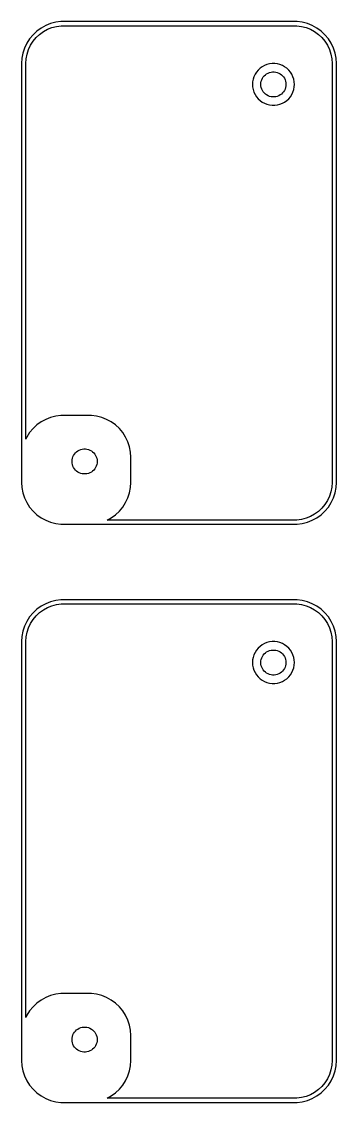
# Model space of a CAD drawing. Header units: metres. Extents: x -19 to 19, y 315 to 651.
# Drawn here: x -18.8 to 18.8, y 522 to 651 of the extents above; entities that cross this region are included whole.
import ezdxf

# ---------------------------------------------------------------- set-up
doc = ezdxf.new("R2010")
doc.units = ezdxf.units.M

msp = doc.modelspace()

# ---------------------------------------------------------------- linework, layer by layer
for p, q in [((-16.4291, 650.222), (-16.9371, 649.853)), ((-15.8789, 650.524), (-16.4291, 650.222)), ((-16.1612, 649.799), (-15.666, 650.072)), ((-15.2951, 650.755), (-15.8789, 650.524)), ((-15.666, 650.072), (-15.1406, 650.28)), ((-14.6869, 650.911), (-15.2951, 650.755)), ((-15.1406, 650.28), (-14.5932, 650.42)), ((-14.0639, 650.99), (-14.6869, 650.911)), ((-14.5932, 650.42), (-14.0325, 650.491)), ((14.0639, 650.99), (-14.0639, 650.99)), ((-14.0325, 650.491), (14.0325, 650.491)), ((14.0325, 650.491), (14.5932, 650.42)), ((14.6869, 650.911), (14.0639, 650.99)), ((14.5932, 650.42), (15.1406, 650.28)), ((15.2951, 650.755), (14.6869, 650.911)), ((15.1406, 650.28), (15.666, 650.072)), ((15.8789, 650.524), (15.2951, 650.755)), ((15.666, 650.072), (16.1612, 649.799)), ((16.4291, 650.222), (15.8789, 650.524)), ((16.9371, 649.853), (16.4291, 650.222)), ((-17.7951, 648.939), (-18.1315, 648.409)), ((-17.3948, 649.423), (-17.7951, 648.939)), ((-16.9371, 649.853), (-17.3948, 649.423)), ((-17.3906, 648.645), (-17.0303, 649.08)), ((-17.0303, 649.08), (-16.6184, 649.467)), ((-16.6184, 649.467), (-16.1612, 649.799)), ((16.1612, 649.799), (16.6184, 649.467)), ((16.6184, 649.467), (17.0303, 649.08)), ((17.3948, 649.423), (16.9371, 649.853)), ((17.0303, 649.08), (17.3906, 648.645)), ((17.7951, 648.939), (17.3948, 649.423)), ((18.1315, 648.409), (17.7951, 648.939)), ((-18.3989, 647.841), (-18.5929, 647.243)), ((-18.1315, 648.409), (-18.3989, 647.841)), ((-18.1086, 647.119), (-17.934, 647.657)), ((-17.934, 647.657), (-17.6934, 648.168)), ((-17.6934, 648.168), (-17.3906, 648.645)), ((17.3906, 648.645), (17.6934, 648.168)), ((17.6934, 648.168), (17.934, 647.657)), ((17.934, 647.657), (18.1086, 647.119)), ((18.3989, 647.841), (18.1315, 648.409)), ((18.5929, 647.243), (18.3989, 647.841)), ((-18.7106, 646.627), (-18.75, 646)), ((-18.5929, 647.243), (-18.7106, 646.627)), ((-18.25, 646), (-18.2145, 646.564)), ((-18.2145, 646.564), (-18.1086, 647.119)), ((18.1086, 647.119), (18.2145, 646.564)), ((18.2145, 646.564), (18.25, 646)), ((18.7106, 646.627), (18.5929, 647.243)), ((18.75, 646), (18.7106, 646.627)), ((-18.75, 646), (-18.75, 596)), ((-18.25, 601.157), (-18.25, 646)), ((9.22745, 644.969), (9.05922, 644.704)), ((9.42757, 645.211), (9.22745, 644.969)), ((9.65643, 645.426), (9.42757, 645.211)), ((9.91043, 645.611), (9.65643, 645.426)), ((10.1855, 645.762), (9.91043, 645.611)), ((10.4774, 645.878), (10.1855, 645.762)), ((10.7815, 645.956), (10.4774, 645.878)), ((10.6113, 644.857), (10.7865, 644.927)), ((11.093, 645.995), (10.7815, 645.956)), ((10.7865, 644.927), (10.9689, 644.973)), ((10.9689, 644.973), (11.1558, 644.997)), ((11.407, 645.995), (11.093, 645.995)), ((11.1558, 644.997), (11.3442, 644.997)), ((11.3442, 644.997), (11.5311, 644.973)), ((11.7184, 645.956), (11.407, 645.995)), ((11.5311, 644.973), (11.7135, 644.927)), ((11.7135, 644.927), (11.8887, 644.857)), ((12.0225, 645.878), (11.7184, 645.956)), ((12.3144, 645.762), (12.0225, 645.878)), ((12.5896, 645.611), (12.3144, 645.762)), ((12.8436, 645.426), (12.5896, 645.611)), ((13.0724, 645.211), (12.8436, 645.426)), ((13.2725, 644.969), (13.0724, 645.211)), ((13.4408, 644.704), (13.2725, 644.969)), ((18.25, 646), (18.25, 596)), ((18.75, 596), (18.75, 646)), ((8.7697, 643.813), (8.75, 643.5)), ((8.82854, 644.122), (8.7697, 643.813)), ((8.92555, 644.42), (8.82854, 644.122)), ((9.05922, 644.704), (8.92555, 644.42)), ((9.75, 643.5), (9.76183, 643.688)), ((9.76183, 643.688), (9.79712, 643.873)), ((9.79712, 643.873), (9.85533, 644.052)), ((9.85533, 644.052), (9.93553, 644.223)), ((9.93553, 644.223), (10.0365, 644.382)), ((10.0365, 644.382), (10.1565, 644.527)), ((10.1565, 644.527), (10.2939, 644.656)), ((10.2939, 644.656), (10.4463, 644.766)), ((10.4463, 644.766), (10.6113, 644.857)), ((11.8887, 644.857), (12.0537, 644.766)), ((12.0537, 644.766), (12.2061, 644.656)), ((12.2061, 644.656), (12.3434, 644.527)), ((12.3434, 644.527), (12.4635, 644.382)), ((12.4635, 644.382), (12.5645, 644.223)), ((12.5645, 644.223), (12.6447, 644.052)), ((12.6447, 644.052), (12.7029, 643.873)), ((12.7029, 643.873), (12.7382, 643.688)), ((12.7382, 643.688), (12.75, 643.5)), ((13.5744, 644.42), (13.4408, 644.704)), ((13.6714, 644.122), (13.5744, 644.42)), ((13.7303, 643.813), (13.6714, 644.122)), ((13.75, 643.5), (13.7303, 643.813)), ((8.75, 643.5), (8.7697, 643.187)), ((8.7697, 643.187), (8.82854, 642.878)), ((8.82854, 642.878), (8.92555, 642.58)), ((8.92555, 642.58), (9.05922, 642.296)), ((9.76183, 643.312), (9.75, 643.5)), ((9.79712, 643.127), (9.76183, 643.312)), ((9.85533, 642.948), (9.79712, 643.127)), ((9.93553, 642.777), (9.85533, 642.948)), ((10.0365, 642.618), (9.93553, 642.777)), ((10.1565, 642.473), (10.0365, 642.618)), ((10.2939, 642.344), (10.1565, 642.473)), ((10.4463, 642.234), (10.2939, 642.344)), ((12.2061, 642.344), (12.0537, 642.234)), ((12.3434, 642.473), (12.2061, 642.344)), ((12.4635, 642.618), (12.3434, 642.473)), ((12.5645, 642.777), (12.4635, 642.618)), ((12.6447, 642.948), (12.5645, 642.777)), ((12.7029, 643.127), (12.6447, 642.948)), ((12.7382, 643.312), (12.7029, 643.127)), ((12.75, 643.5), (12.7382, 643.312)), ((13.4408, 642.296), (13.5744, 642.58)), ((13.5744, 642.58), (13.6714, 642.878)), ((13.6714, 642.878), (13.7303, 643.187)), ((13.7303, 643.187), (13.75, 643.5)), ((9.05922, 642.296), (9.22745, 642.031)), ((9.22745, 642.031), (9.42757, 641.789)), ((9.42757, 641.789), (9.65643, 641.574)), ((9.65643, 641.574), (9.91043, 641.389)), ((9.91043, 641.389), (10.1855, 641.238)), ((10.1855, 641.238), (10.4774, 641.122)), ((10.6113, 642.143), (10.4463, 642.234)), ((10.4774, 641.122), (10.7815, 641.044)), ((10.7865, 642.073), (10.6113, 642.143)), ((10.7815, 641.044), (11.093, 641.005)), ((10.9689, 642.027), (10.7865, 642.073)), ((11.1558, 642.003), (10.9689, 642.027)), ((11.3442, 642.003), (11.1558, 642.003)), ((11.5311, 642.027), (11.3442, 642.003)), ((11.407, 641.005), (11.7184, 641.044)), ((11.7135, 642.073), (11.5311, 642.027)), ((11.8887, 642.143), (11.7135, 642.073)), ((11.7184, 641.044), (12.0225, 641.122)), ((12.0537, 642.234), (11.8887, 642.143)), ((12.0225, 641.122), (12.3144, 641.238)), ((12.3144, 641.238), (12.5896, 641.389)), ((12.5896, 641.389), (12.8436, 641.574)), ((12.8436, 641.574), (13.0724, 641.789)), ((13.0724, 641.789), (13.2725, 642.031)), ((13.2725, 642.031), (13.4408, 642.296)), ((11.093, 641.005), (11.407, 641.005)), ((-15.2951, 603.755), (-15.8789, 603.524)), ((-14.6869, 603.911), (-15.2951, 603.755)), ((-14.0639, 603.99), (-14.6869, 603.911)), ((-10.436, 603.99), (-14.0639, 603.99)), ((-9.81308, 603.911), (-10.436, 603.99)), ((-9.20491, 603.755), (-9.81308, 603.911)), ((-8.62109, 603.524), (-9.20491, 603.755)), ((-17.3948, 602.423), (-17.7951, 601.939)), ((-16.9371, 602.853), (-17.3948, 602.423)), ((-16.4291, 603.222), (-16.9371, 602.853)), ((-15.8789, 603.524), (-16.4291, 603.222)), ((-8.07086, 603.222), (-8.62109, 603.524)), ((-7.56287, 602.853), (-8.07086, 603.222)), ((-7.10515, 602.423), (-7.56287, 602.853)), ((-6.70491, 601.939), (-7.10515, 602.423)), ((-18.1315, 601.409), (-18.25, 601.157)), ((-17.7951, 601.939), (-18.1315, 601.409)), ((-6.36845, 601.409), (-6.70491, 601.939)), ((-6.1011, 600.841), (-6.36845, 601.409)), ((-12.2061, 599.656), (-12.0537, 599.766)), ((-12.0537, 599.766), (-11.8887, 599.857)), ((-11.8887, 599.857), (-11.7135, 599.927)), ((-11.7135, 599.927), (-11.5311, 599.973)), ((-11.5311, 599.973), (-11.3442, 599.997)), ((-11.3442, 599.997), (-11.1558, 599.997)), ((-11.1558, 599.997), (-10.9689, 599.973)), ((-10.9689, 599.973), (-10.7865, 599.927)), ((-10.7865, 599.927), (-10.6113, 599.857)), ((-10.6113, 599.857), (-10.4463, 599.766)), ((-10.4463, 599.766), (-10.2939, 599.656)), ((-5.90707, 600.243), (-6.1011, 600.841)), ((-5.78941, 599.627), (-5.90707, 600.243)), ((-12.75, 598.5), (-12.7382, 598.688)), ((-12.7382, 598.312), (-12.75, 598.5)), ((-12.7382, 598.688), (-12.7029, 598.873)), ((-12.7029, 598.873), (-12.6447, 599.052)), ((-12.6447, 599.052), (-12.5645, 599.223)), ((-12.5645, 599.223), (-12.4635, 599.382)), ((-12.4635, 599.382), (-12.3434, 599.527)), ((-12.3434, 599.527), (-12.2061, 599.656)), ((-10.2939, 599.656), (-10.1565, 599.527)), ((-10.1565, 599.527), (-10.0365, 599.382)), ((-10.0365, 599.382), (-9.93553, 599.223)), ((-9.93553, 599.223), (-9.85533, 599.052)), ((-9.85533, 599.052), (-9.79712, 598.873)), ((-9.79712, 598.873), (-9.76183, 598.688)), ((-9.76183, 598.688), (-9.75, 598.5)), ((-9.75, 598.5), (-9.76183, 598.312)), ((-5.75, 599), (-5.78941, 599.627)), ((-5.75, 596), (-5.75, 599)), ((-12.7029, 598.127), (-12.7382, 598.312)), ((-12.6447, 597.948), (-12.7029, 598.127)), ((-12.5645, 597.777), (-12.6447, 597.948)), ((-12.4635, 597.618), (-12.5645, 597.777)), ((-12.3434, 597.473), (-12.4635, 597.618)), ((-12.2061, 597.344), (-12.3434, 597.473)), ((-12.0537, 597.234), (-12.2061, 597.344)), ((-11.8887, 597.143), (-12.0537, 597.234)), ((-10.4463, 597.234), (-10.6113, 597.143)), ((-10.2939, 597.344), (-10.4463, 597.234)), ((-10.1565, 597.473), (-10.2939, 597.344)), ((-10.0365, 597.618), (-10.1565, 597.473)), ((-9.93553, 597.777), (-10.0365, 597.618)), ((-9.85533, 597.948), (-9.93553, 597.777)), ((-9.79712, 598.127), (-9.85533, 597.948)), ((-9.76183, 598.312), (-9.79712, 598.127)), ((-18.75, 596), (-18.7106, 595.373)), ((-11.7135, 597.073), (-11.8887, 597.143)), ((-11.5311, 597.027), (-11.7135, 597.073)), ((-11.3442, 597.003), (-11.5311, 597.027)), ((-11.1558, 597.003), (-11.3442, 597.003)), ((-10.9689, 597.027), (-11.1558, 597.003)), ((-10.7865, 597.073), (-10.9689, 597.027)), ((-10.6113, 597.143), (-10.7865, 597.073)), ((-5.78941, 595.373), (-5.75, 596)), ((18.25, 596), (18.2145, 595.436)), ((18.7106, 595.373), (18.75, 596)), ((-18.7106, 595.373), (-18.5929, 594.757)), ((-18.5929, 594.757), (-18.3989, 594.159)), ((-6.1011, 594.159), (-5.90707, 594.757)), ((-5.90707, 594.757), (-5.78941, 595.373)), ((18.1086, 594.881), (17.934, 594.343)), ((18.2145, 595.436), (18.1086, 594.881)), ((18.3989, 594.159), (18.5929, 594.757)), ((18.5929, 594.757), (18.7106, 595.373)), ((-18.3989, 594.159), (-18.1315, 593.591)), ((-18.1315, 593.591), (-17.7951, 593.061)), ((-6.70491, 593.061), (-6.36845, 593.591)), ((-6.36845, 593.591), (-6.1011, 594.159)), ((17.3906, 593.355), (17.0303, 592.92)), ((17.6934, 593.832), (17.3906, 593.355)), ((17.934, 594.343), (17.6934, 593.832)), ((17.7951, 593.061), (18.1315, 593.591)), ((18.1315, 593.591), (18.3989, 594.159)), ((-17.7951, 593.061), (-17.3948, 592.577)), ((-17.3948, 592.577), (-16.9371, 592.147)), ((-16.9371, 592.147), (-16.4291, 591.778)), ((-8.07086, 591.778), (-7.56287, 592.147)), ((-7.56287, 592.147), (-7.10515, 592.577)), ((-7.10515, 592.577), (-6.70491, 593.061)), ((16.1612, 592.201), (15.666, 591.928)), ((16.6184, 592.533), (16.1612, 592.201)), ((16.4291, 591.778), (16.9371, 592.147)), ((17.0303, 592.92), (16.6184, 592.533)), ((16.9371, 592.147), (17.3948, 592.577)), ((17.3948, 592.577), (17.7951, 593.061)), ((-16.4291, 591.778), (-15.8789, 591.476)), ((-15.8789, 591.476), (-15.2951, 591.245)), ((-15.2951, 591.245), (-14.6869, 591.089)), ((-14.6869, 591.089), (-14.0639, 591.01)), ((-14.0639, 591.01), (14.0639, 591.01)), ((-8.56104, 591.509), (-8.07086, 591.778)), ((14.0325, 591.509), (-8.56104, 591.509)), ((14.5932, 591.58), (14.0325, 591.509)), ((14.0639, 591.01), (14.6869, 591.089)), ((15.1406, 591.72), (14.5932, 591.58)), ((14.6869, 591.089), (15.2951, 591.245)), ((15.666, 591.928), (15.1406, 591.72)), ((15.2951, 591.245), (15.8789, 591.476)), ((15.8789, 591.476), (16.4291, 591.778)), ((-15.2951, 581.755), (-15.8789, 581.524)), ((-14.6869, 581.911), (-15.2951, 581.755)), ((-14.0639, 581.99), (-14.6869, 581.911)), ((14.0639, 581.99), (-14.0639, 581.99)), ((14.6869, 581.911), (14.0639, 581.99)), ((15.2951, 581.755), (14.6869, 581.911)), ((15.8789, 581.524), (15.2951, 581.755)), ((-17.3948, 580.423), (-17.7951, 579.939)), ((-16.9371, 580.853), (-17.3948, 580.423)), ((-17.0303, 580.08), (-16.6184, 580.467)), ((-16.4291, 581.222), (-16.9371, 580.853)), ((-16.6184, 580.467), (-16.1612, 580.799)), ((-15.8789, 581.524), (-16.4291, 581.222)), ((-16.1612, 580.799), (-15.666, 581.072)), ((-15.666, 581.072), (-15.1406, 581.28)), ((-15.1406, 581.28), (-14.5932, 581.42)), ((-14.5932, 581.42), (-14.0325, 581.491)), ((-14.0325, 581.491), (14.0325, 581.491)), ((14.0325, 581.491), (14.5932, 581.42)), ((14.5932, 581.42), (15.1406, 581.28)), ((15.1406, 581.28), (15.666, 581.072)), ((15.666, 581.072), (16.1612, 580.799)), ((16.4291, 581.222), (15.8789, 581.524)), ((16.1612, 580.799), (16.6184, 580.467)), ((16.9371, 580.853), (16.4291, 581.222)), ((16.6184, 580.467), (17.0303, 580.08)), ((17.3948, 580.423), (16.9371, 580.853)), ((17.7951, 579.939), (17.3948, 580.423)), ((-18.1315, 579.409), (-18.3989, 578.841)), ((-17.7951, 579.939), (-18.1315, 579.409)), ((-17.934, 578.657), (-17.6934, 579.168)), ((-17.6934, 579.168), (-17.3906, 579.645)), ((-17.3906, 579.645), (-17.0303, 580.08)), ((17.0303, 580.08), (17.3906, 579.645)), ((17.3906, 579.645), (17.6934, 579.168)), ((17.6934, 579.168), (17.934, 578.657)), ((18.1315, 579.409), (17.7951, 579.939)), ((18.3989, 578.841), (18.1315, 579.409)), ((-18.5929, 578.243), (-18.7106, 577.627)), ((-18.3989, 578.841), (-18.5929, 578.243)), ((-18.2145, 577.564), (-18.1086, 578.119)), ((-18.1086, 578.119), (-17.934, 578.657)), ((17.934, 578.657), (18.1086, 578.119)), ((18.1086, 578.119), (18.2145, 577.564)), ((18.5929, 578.243), (18.3989, 578.841)), ((18.7106, 577.627), (18.5929, 578.243)), ((-18.7106, 577.627), (-18.75, 577)), ((-18.75, 577), (-18.75, 527)), ((-18.25, 577), (-18.2145, 577.564)), ((-18.25, 532.157), (-18.25, 577)), ((9.91043, 576.611), (9.65643, 576.426)), ((10.1855, 576.762), (9.91043, 576.611)), ((10.4774, 576.878), (10.1855, 576.762)), ((10.7815, 576.956), (10.4774, 576.878)), ((11.093, 576.995), (10.7815, 576.956)), ((11.407, 576.995), (11.093, 576.995)), ((11.7184, 576.956), (11.407, 576.995)), ((12.0225, 576.878), (11.7184, 576.956)), ((12.3144, 576.762), (12.0225, 576.878)), ((12.5896, 576.611), (12.3144, 576.762)), ((12.8436, 576.426), (12.5896, 576.611)), ((18.2145, 577.564), (18.25, 577)), ((18.25, 577), (18.25, 527)), ((18.75, 577), (18.7106, 577.627)), ((18.75, 527), (18.75, 577)), ((8.92555, 575.42), (8.82854, 575.122)), ((9.05922, 575.704), (8.92555, 575.42)), ((9.22745, 575.969), (9.05922, 575.704)), ((9.42757, 576.211), (9.22745, 575.969)), ((9.65643, 576.426), (9.42757, 576.211)), ((9.93553, 575.223), (10.0365, 575.382)), ((10.0365, 575.382), (10.1565, 575.527)), ((10.1565, 575.527), (10.2939, 575.656)), ((10.2939, 575.656), (10.4463, 575.766)), ((10.4463, 575.766), (10.6113, 575.857)), ((10.6113, 575.857), (10.7865, 575.927)), ((10.7865, 575.927), (10.9689, 575.973)), ((10.9689, 575.973), (11.1558, 575.997)), ((11.1558, 575.997), (11.3442, 575.997)), ((11.3442, 575.997), (11.5311, 575.973)), ((11.5311, 575.973), (11.7135, 575.927)), ((11.7135, 575.927), (11.8887, 575.857)), ((11.8887, 575.857), (12.0537, 575.766)), ((12.0537, 575.766), (12.2061, 575.656)), ((12.2061, 575.656), (12.3434, 575.527)), ((12.3434, 575.527), (12.4635, 575.382)), ((12.4635, 575.382), (12.5645, 575.223)), ((13.0724, 576.211), (12.8436, 576.426)), ((13.2725, 575.969), (13.0724, 576.211)), ((13.4408, 575.704), (13.2725, 575.969)), ((13.5744, 575.42), (13.4408, 575.704)), ((13.6714, 575.122), (13.5744, 575.42)), ((8.7697, 574.813), (8.75, 574.5)), ((8.75, 574.5), (8.7697, 574.187)), ((8.82854, 575.122), (8.7697, 574.813)), ((8.7697, 574.187), (8.82854, 573.878)), ((9.75, 574.5), (9.76183, 574.688)), ((9.76183, 574.312), (9.75, 574.5)), ((9.76183, 574.688), (9.79712, 574.873)), ((9.79712, 574.127), (9.76183, 574.312)), ((9.79712, 574.873), (9.85533, 575.052)), ((9.85533, 573.948), (9.79712, 574.127)), ((9.85533, 575.052), (9.93553, 575.223)), ((12.5645, 575.223), (12.6447, 575.052)), ((12.6447, 575.052), (12.7029, 574.873)), ((12.7029, 574.127), (12.6447, 573.948)), ((12.7029, 574.873), (12.7382, 574.688)), ((12.7382, 574.312), (12.7029, 574.127)), ((12.7382, 574.688), (12.75, 574.5)), ((12.75, 574.5), (12.7382, 574.312)), ((13.7303, 574.813), (13.6714, 575.122)), ((13.6714, 573.878), (13.7303, 574.187)), ((13.75, 574.5), (13.7303, 574.813)), ((13.7303, 574.187), (13.75, 574.5)), ((8.82854, 573.878), (8.92555, 573.58)), ((8.92555, 573.58), (9.05922, 573.296)), ((9.05922, 573.296), (9.22745, 573.031)), ((9.22745, 573.031), (9.42757, 572.789)), ((9.42757, 572.789), (9.65643, 572.574)), ((9.93553, 573.777), (9.85533, 573.948)), ((10.0365, 573.618), (9.93553, 573.777)), ((10.1565, 573.473), (10.0365, 573.618)), ((10.2939, 573.344), (10.1565, 573.473)), ((10.4463, 573.234), (10.2939, 573.344)), ((10.6113, 573.143), (10.4463, 573.234)), ((10.7865, 573.073), (10.6113, 573.143)), ((10.9689, 573.027), (10.7865, 573.073)), ((11.1558, 573.003), (10.9689, 573.027)), ((11.3442, 573.003), (11.1558, 573.003)), ((11.5311, 573.027), (11.3442, 573.003)), ((11.7135, 573.073), (11.5311, 573.027)), ((11.8887, 573.143), (11.7135, 573.073)), ((12.0537, 573.234), (11.8887, 573.143)), ((12.2061, 573.344), (12.0537, 573.234)), ((12.3434, 573.473), (12.2061, 573.344)), ((12.4635, 573.618), (12.3434, 573.473)), ((12.5645, 573.777), (12.4635, 573.618)), ((12.6447, 573.948), (12.5645, 573.777)), ((12.8436, 572.574), (13.0724, 572.789)), ((13.0724, 572.789), (13.2725, 573.031)), ((13.2725, 573.031), (13.4408, 573.296)), ((13.4408, 573.296), (13.5744, 573.58)), ((13.5744, 573.58), (13.6714, 573.878)), ((9.65643, 572.574), (9.91043, 572.389)), ((9.91043, 572.389), (10.1855, 572.238)), ((10.1855, 572.238), (10.4774, 572.122)), ((10.4774, 572.122), (10.7815, 572.044)), ((10.7815, 572.044), (11.093, 572.005)), ((11.093, 572.005), (11.407, 572.005)), ((11.407, 572.005), (11.7184, 572.044)), ((11.7184, 572.044), (12.0225, 572.122)), ((12.0225, 572.122), (12.3144, 572.238)), ((12.3144, 572.238), (12.5896, 572.389)), ((12.5896, 572.389), (12.8436, 572.574)), ((-16.4291, 534.222), (-16.9371, 533.853)), ((-15.8789, 534.524), (-16.4291, 534.222)), ((-15.2951, 534.755), (-15.8789, 534.524)), ((-14.6869, 534.911), (-15.2951, 534.755)), ((-14.0639, 534.99), (-14.6869, 534.911)), ((-10.436, 534.99), (-14.0639, 534.99)), ((-9.81308, 534.911), (-10.436, 534.99)), ((-9.20491, 534.755), (-9.81308, 534.911)), ((-8.62109, 534.524), (-9.20491, 534.755)), ((-8.07086, 534.222), (-8.62109, 534.524)), ((-7.56287, 533.853), (-8.07086, 534.222)), ((-17.7951, 532.939), (-18.1315, 532.409)), ((-17.3948, 533.423), (-17.7951, 532.939)), ((-16.9371, 533.853), (-17.3948, 533.423)), ((-7.10515, 533.423), (-7.56287, 533.853)), ((-6.70491, 532.939), (-7.10515, 533.423)), ((-6.36845, 532.409), (-6.70491, 532.939)), ((-18.1315, 532.409), (-18.25, 532.157)), ((-6.1011, 531.841), (-6.36845, 532.409)), ((-5.90707, 531.243), (-6.1011, 531.841)), ((-12.6447, 530.052), (-12.5645, 530.223)), ((-12.5645, 530.223), (-12.4635, 530.382)), ((-12.4635, 530.382), (-12.3434, 530.527)), ((-12.3434, 530.527), (-12.2061, 530.656)), ((-12.2061, 530.656), (-12.0537, 530.766)), ((-12.0537, 530.766), (-11.8887, 530.857)), ((-11.8887, 530.857), (-11.7135, 530.927)), ((-11.7135, 530.927), (-11.5311, 530.973)), ((-11.5311, 530.973), (-11.3442, 530.997)), ((-11.3442, 530.997), (-11.1558, 530.997)), ((-11.1558, 530.997), (-10.9689, 530.973)), ((-10.9689, 530.973), (-10.7865, 530.927)), ((-10.7865, 530.927), (-10.6113, 530.857)), ((-10.6113, 530.857), (-10.4463, 530.766)), ((-10.4463, 530.766), (-10.2939, 530.656)), ((-10.2939, 530.656), (-10.1565, 530.527)), ((-10.1565, 530.527), (-10.0365, 530.382)), ((-10.0365, 530.382), (-9.93553, 530.223)), ((-9.93553, 530.223), (-9.85533, 530.052)), ((-5.78941, 530.627), (-5.90707, 531.243)), ((-5.75, 530), (-5.78941, 530.627)), ((-12.75, 529.5), (-12.7382, 529.688)), ((-12.7382, 529.312), (-12.75, 529.5)), ((-12.7382, 529.688), (-12.7029, 529.873)), ((-12.7029, 529.127), (-12.7382, 529.312)), ((-12.7029, 529.873), (-12.6447, 530.052)), ((-12.6447, 528.948), (-12.7029, 529.127)), ((-12.5645, 528.777), (-12.6447, 528.948)), ((-9.85533, 528.948), (-9.93553, 528.777)), ((-9.85533, 530.052), (-9.79712, 529.873)), ((-9.79712, 529.127), (-9.85533, 528.948)), ((-9.79712, 529.873), (-9.76183, 529.688)), ((-9.76183, 529.312), (-9.79712, 529.127)), ((-9.76183, 529.688), (-9.75, 529.5)), ((-9.75, 529.5), (-9.76183, 529.312)), ((-5.75, 527), (-5.75, 530)), ((-12.4635, 528.618), (-12.5645, 528.777)), ((-12.3434, 528.473), (-12.4635, 528.618)), ((-12.2061, 528.344), (-12.3434, 528.473)), ((-12.0537, 528.234), (-12.2061, 528.344)), ((-11.8887, 528.143), (-12.0537, 528.234)), ((-11.7135, 528.073), (-11.8887, 528.143)), ((-11.5311, 528.027), (-11.7135, 528.073)), ((-11.3442, 528.003), (-11.5311, 528.027)), ((-11.1558, 528.003), (-11.3442, 528.003)), ((-10.9689, 528.027), (-11.1558, 528.003)), ((-10.7865, 528.073), (-10.9689, 528.027)), ((-10.6113, 528.143), (-10.7865, 528.073)), ((-10.4463, 528.234), (-10.6113, 528.143)), ((-10.2939, 528.344), (-10.4463, 528.234)), ((-10.1565, 528.473), (-10.2939, 528.344)), ((-10.0365, 528.618), (-10.1565, 528.473)), ((-9.93553, 528.777), (-10.0365, 528.618)), ((-18.75, 527), (-18.7106, 526.373)), ((-18.7106, 526.373), (-18.5929, 525.757)), ((-5.90707, 525.757), (-5.78941, 526.373)), ((-5.78941, 526.373), (-5.75, 527)), ((18.2145, 526.436), (18.1086, 525.881)), ((18.25, 527), (18.2145, 526.436)), ((18.5929, 525.757), (18.7106, 526.373)), ((18.7106, 526.373), (18.75, 527)), ((-18.5929, 525.757), (-18.3989, 525.159)), ((-18.3989, 525.159), (-18.1315, 524.591)), ((-6.36845, 524.591), (-6.1011, 525.159)), ((-6.1011, 525.159), (-5.90707, 525.757)), ((17.934, 525.343), (17.6934, 524.832)), ((18.1086, 525.881), (17.934, 525.343)), ((18.1315, 524.591), (18.3989, 525.159)), ((18.3989, 525.159), (18.5929, 525.757)), ((-18.1315, 524.591), (-17.7951, 524.061)), ((-17.7951, 524.061), (-17.3948, 523.577)), ((-7.10515, 523.577), (-6.70491, 524.061)), ((-6.70491, 524.061), (-6.36845, 524.591)), ((17.0303, 523.92), (16.6184, 523.533)), ((17.3906, 524.355), (17.0303, 523.92)), ((17.6934, 524.832), (17.3906, 524.355)), ((17.3948, 523.577), (17.7951, 524.061)), ((17.7951, 524.061), (18.1315, 524.591)), ((-17.3948, 523.577), (-16.9371, 523.147)), ((-16.9371, 523.147), (-16.4291, 522.778)), ((-16.4291, 522.778), (-15.8789, 522.476)), ((-15.8789, 522.476), (-15.2951, 522.245)), ((-8.56104, 522.509), (-8.07086, 522.778)), ((14.0325, 522.509), (-8.56104, 522.509)), ((-8.07086, 522.778), (-7.56287, 523.147)), ((-7.56287, 523.147), (-7.10515, 523.577)), ((14.5932, 522.58), (14.0325, 522.509)), ((15.1406, 522.72), (14.5932, 522.58)), ((15.666, 522.928), (15.1406, 522.72)), ((15.2951, 522.245), (15.8789, 522.476)), ((16.1612, 523.201), (15.666, 522.928)), ((15.8789, 522.476), (16.4291, 522.778)), ((16.6184, 523.533), (16.1612, 523.201)), ((16.4291, 522.778), (16.9371, 523.147)), ((16.9371, 523.147), (17.3948, 523.577)), ((-15.2951, 522.245), (-14.6869, 522.089)), ((-14.6869, 522.089), (-14.0639, 522.01)), ((-14.0639, 522.01), (14.0639, 522.01)), ((14.0639, 522.01), (14.6869, 522.089)), ((14.6869, 522.089), (15.2951, 522.245))]:
    msp.add_line(p, q)

doc.saveas('drawing.dxf')
